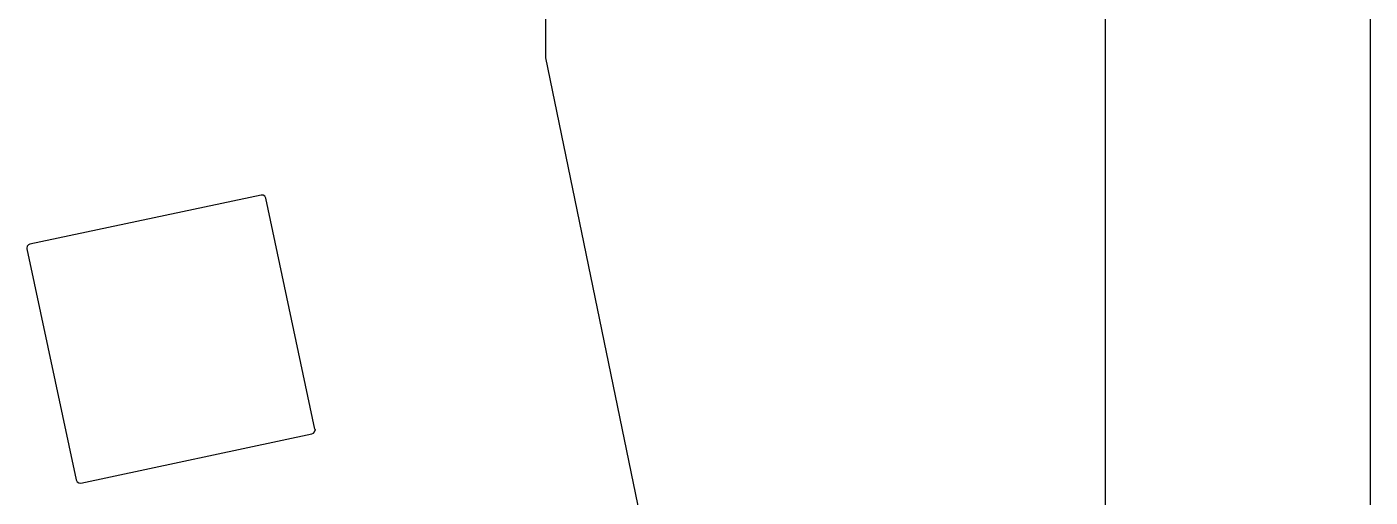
# Model space of a CAD drawing. Extents: x -3 to 2245, y -1140 to 1114.
# Drawn here: x 1957.6 to 2245.5, y -88.9 to 12 of the extents above; entities that cross this region are included whole.
import ezdxf

# ---------------------------------------------------------------- set-up
doc = ezdxf.new("R2010")
doc.units = 0

msp = doc.modelspace()

# ---------------------------------------------------------------- linework, layer by layer
at = {"layer": 'cutting'}
for p, q in [((2068.81, 5.32785), (2068.81, 253.348)), ((2188.8, -1126.94), (2188.8, 214.839)), ((2245.48, 214.839), (2245.48, -1126.94)), ((2133.06, -306.273), (2068.81, 5.32785)), ((2007.83, -24.1049), (1958.3, -34.632)), ((2008.27, -24.1293), (2007.83, -24.1049)), ((2008.63, -24.3643), (2008.27, -24.1293)), ((2008.84, -24.7597), (2008.63, -24.3643)), ((2019.37, -74.2884), (2008.84, -24.7597)), ((1957.71, -35.0886), (1957.63, -35.4625)), ((1957.63, -35.4625), (1957.63, -35.522)), ((1957.63, -35.522), (1957.64, -35.5813)), ((1957.64, -35.5813), (1957.65, -35.6402)), ((1957.65, -35.6402), (1968.17, -85.169)), ((1957.95, -34.7956), (1957.71, -35.0886)), ((1958.3, -34.632), (1957.95, -34.7956)), ((2019.06, -75.1331), (2019.3, -74.8401)), ((2019.3, -74.8401), (2019.38, -74.4661)), ((2019.37, -74.2884), (2019.38, -74.3478)), ((2019.38, -74.3478), (2019.38, -74.4072)), ((2019.38, -74.4072), (2019.38, -74.4661)), ((1969.18, -85.8238), (2018.71, -75.2967)), ((2018.71, -75.2967), (2019.06, -75.1331)), ((1968.17, -85.169), (1968.38, -85.5644)), ((1968.38, -85.5644), (1968.74, -85.7994)), ((1968.74, -85.7994), (1969.18, -85.8238))]:
    msp.add_line(p, q, dxfattribs=at)

doc.saveas('drawing.dxf')
